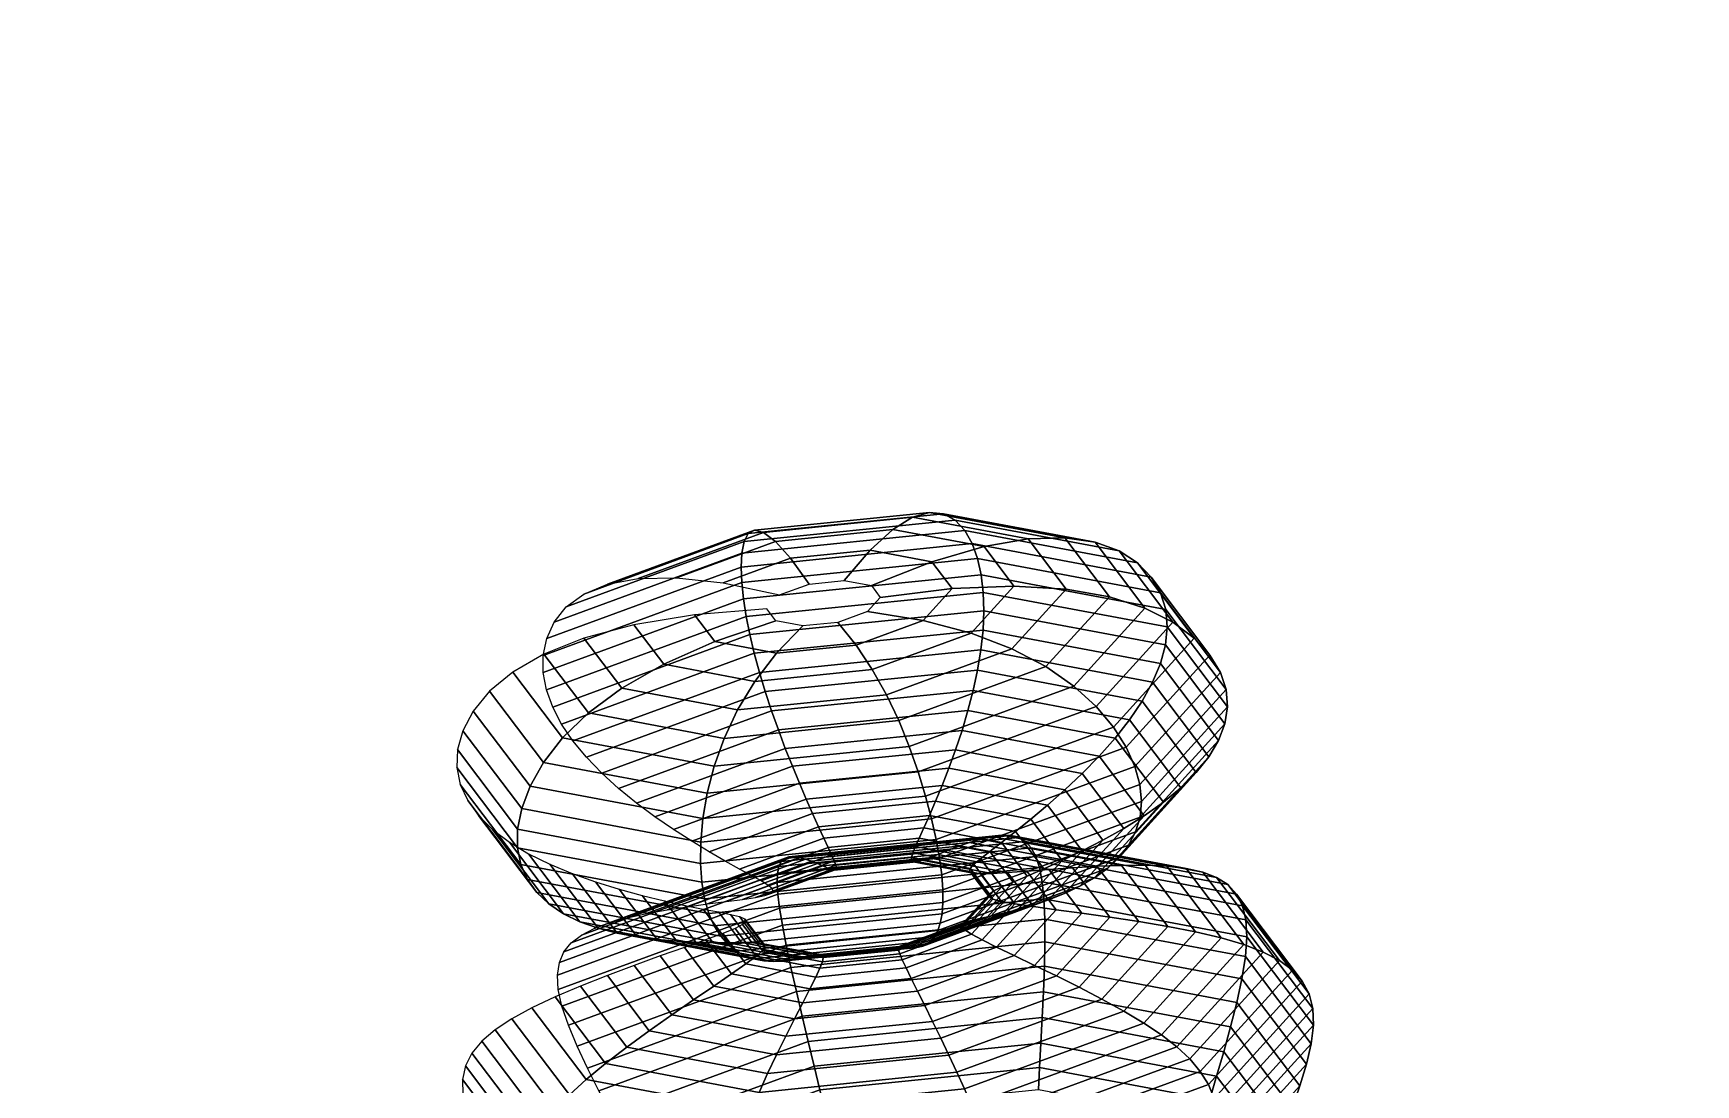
# Model space of a CAD drawing. Extents: x 268 to 383, y 668 to 793.
# Drawn here: x 340.2014 to 340.6315, y 698.7208 to 698.9929 of the extents above; entities that cross this region are included whole.
import ezdxf

# ---------------------------------------------------------------- set-up
doc = ezdxf.new("R2010")
doc.units = 0
doc.header["$LTSCALE"] = 0.5
doc.header["$MEASUREMENT"] = 0
doc.layers.get('0').update_dxf_attribs({"linetype": 'CONTINUOUS'})
doc.layers.add('P01', color=6, linetype='CONTINUOUS')
doc.layers.add('P02', color=1, linetype='CONTINUOUS')

# ---------------------------------------------------------------- blocks, each defined once
blk = doc.blocks.new('1')
at = {"color": 5, "extrusion": (0.005818, 0.878295, 0.478083), "elevation": -21.9063}
blk.add_lwpolyline([(8.5263, -62.6261), (58.5179, -0.1694)], dxfattribs=at)
at = {"layer": 'P01'}
mesh = blk.add_polymesh((9, 9), dxfattribs=at)
for k, corner in enumerate([(-17.0167, 9.1897, -1.6436), (-16.9974, 9.2322, -1.6031), (-16.9661, 9.2714, -1.5534), (-16.9208, 9.3049, -1.4939), (-16.8596, 9.3302, -1.4243), (-16.7804, 9.3451, -1.3438), (-16.6811, 9.347, -1.252), (-16.5599, 9.3336, -1.1482), (-16.4146, 9.3025, -1.0321), (-16.5136, 9.3746, -1.9207), (-16.5118, 9.4107, -1.8705), (-16.5059, 9.4405, -1.8067), (-16.4952, 9.4613, -1.7283), (-16.4788, 9.4702, -1.634), (-16.4557, 9.4644, -1.5226), (-16.4251, 9.4411, -1.393), (-16.3862, 9.3974, -1.2439), (-16.3381, 9.3306, -1.0742), (-15.9163, 9.4352, -1.859), (-15.9354, 9.4691, -1.8109), (-15.9598, 9.4959, -1.7503), (-15.9901, 9.5125, -1.6761), (-16.0267, 9.516, -1.5873), (-16.0703, 9.5035, -1.4828), (-16.1212, 9.4719, -1.3615), (-16.18, 9.4183, -1.2226), (-16.2472, 9.3398, -1.0648), (-15.4532, 9.3482, -1.4821), (-15.4884, 9.3852, -1.4472), (-15.5362, 9.4163, -1.4056), (-15.5983, 9.4389, -1.3573), (-15.6762, 9.4502, -1.302), (-15.7714, 9.4473, -1.2395), (-15.8855, 9.4276, -1.1698), (-16.0201, 9.3883, -1.0925), (-16.1768, 9.3266, -1.0075), (-15.301, 9.1469, -0.934), (-15.3415, 9.1909, -0.9181), (-15.3971, 9.2322, -0.9043), (-15.4696, 9.2687, -0.8936), (-15.561, 9.2978, -0.8871), (-15.6732, 9.3174, -0.8858), (-15.8081, 9.3252, -0.8908), (-15.9676, 9.3188, -0.9032), (-16.1537, 9.296, -0.9241), (-15.5179, 8.9082, -0.424), (-15.5509, 8.9605, -0.4259), (-15.5954, 9.0139, -0.4379), (-15.6531, 9.0667, -0.4622), (-15.7252, 9.1171, -0.5011), (-15.8132, 9.1634, -0.5567), (-15.9185, 9.2037, -0.6313), (-16.0425, 9.2364, -0.7272), (-16.1867, 9.2597, -0.8466), (-16.0211, 8.7233, -0.1469), (-16.0365, 8.782, -0.1585), (-16.0556, 8.8448, -0.1846), (-16.0787, 8.9103, -0.2279), (-16.106, 8.9772, -0.2914), (-16.1379, 9.044, -0.3779), (-16.1745, 9.1096, -0.4903), (-16.2162, 9.1726, -0.6316), (-16.2632, 9.2315, -0.8045), (-16.6183, 8.6627, -0.2086), (-16.6129, 8.7236, -0.2181), (-16.6017, 8.7895, -0.241), (-16.5838, 8.8591, -0.2801), (-16.558, 8.9313, -0.3381), (-16.5233, 9.005, -0.4177), (-16.4784, 9.0788, -0.5217), (-16.4223, 9.1517, -0.6529), (-16.354, 9.2223, -0.8138), (-17.0814, 8.7497, -0.5855), (-17.0599, 8.8075, -0.5819), (-17.0253, 8.869, -0.5857), (-16.9756, 8.9327, -0.5989), (-16.9086, 8.9972, -0.6234), (-16.8221, 9.0611, -0.661), (-16.7141, 9.1231, -0.7135), (-16.5822, 9.1817, -0.783), (-16.4244, 9.2356, -0.8712)]):
    mesh.set_mesh_vertex(divmod(k, 9), corner)
mesh = blk.add_polymesh((9, 9), dxfattribs=at)
for k, corner in enumerate([(-16.8743, 8.8411, -1.701), (-16.9139, 8.8823, -1.715), (-16.9487, 8.9247, -1.724), (-16.9781, 8.9682, -1.7275), (-17.0012, 9.0124, -1.7249), (-17.0174, 9.057, -1.7157), (-17.0259, 9.1016, -1.6994), (-17.0259, 9.1459, -1.6756), (-17.0167, 9.1897, -1.6436), (-16.4349, 9.0026, -1.9429), (-16.4512, 9.0523, -1.9698), (-16.4662, 9.1021, -1.9897), (-16.4797, 9.1514, -2.0019), (-16.4912, 9.1999, -2.0057), (-16.5006, 9.2469, -2.0002), (-16.5077, 9.2921, -1.9848), (-16.5121, 9.3348, -1.9585), (-16.5136, 9.3746, -1.9207), (-15.9134, 9.0555, -1.8891), (-15.9022, 9.108, -1.913), (-15.8936, 9.1601, -1.9305), (-15.8881, 9.2114, -1.9408), (-15.8859, 9.2612, -1.9432), (-15.8873, 9.3091, -1.9369), (-15.8926, 9.3544, -1.9212), (-15.9022, 9.3966, -1.8955), (-15.9163, 9.4352, -1.859), (-15.5089, 8.9795, -1.5599), (-15.4763, 9.028, -1.5665), (-15.4495, 9.0767, -1.5691), (-15.4293, 9.1252, -1.5675), (-15.4164, 9.1731, -1.5611), (-15.4116, 9.2198, -1.5498), (-15.4156, 9.2648, -1.5331), (-15.4293, 9.3078, -1.5106), (-15.4532, 9.3482, -1.4821), (-15.376, 8.8037, -1.0812), (-15.3364, 8.8429, -1.0625), (-15.3036, 8.8837, -1.0436), (-15.2786, 8.9258, -1.0245), (-15.2622, 8.969, -1.0055), (-15.2553, 9.013, -0.9868), (-15.2589, 9.0575, -0.9685), (-15.2739, 9.1022, -0.9509), (-15.301, 9.1469, -0.934), (-15.5655, 8.5953, -0.6359), (-15.5358, 8.6234, -0.5936), (-15.5116, 8.6548, -0.5545), (-15.4934, 8.6894, -0.5193), (-15.482, 8.7271, -0.4886), (-15.4781, 8.7679, -0.463), (-15.4823, 8.8117, -0.4433), (-15.4954, 8.8585, -0.4301), (-15.5179, 8.9082, -0.424), (-16.0049, 8.4338, -0.3939), (-15.9985, 8.4534, -0.3389), (-15.9941, 8.4775, -0.2889), (-15.9918, 8.5062, -0.2449), (-15.992, 8.5396, -0.2078), (-15.9949, 8.5779, -0.1785), (-16.0005, 8.6212, -0.158), (-16.0092, 8.6696, -0.1471), (-16.0211, 8.7233, -0.1469), (-16.5264, 8.3809, -0.4478), (-16.5476, 8.3977, -0.3956), (-16.5667, 8.4194, -0.3481), (-16.5834, 8.4462, -0.306), (-16.5974, 8.4783, -0.2703), (-16.6082, 8.5158, -0.2419), (-16.6156, 8.5589, -0.2215), (-16.619, 8.6078, -0.2102), (-16.6183, 8.6627, -0.2086), (-16.9308, 8.4569, -0.777), (-16.9734, 8.4777, -0.7422), (-17.0108, 8.5029, -0.7095), (-17.0422, 8.5324, -0.6794), (-17.0668, 8.5664, -0.6524), (-17.0839, 8.6051, -0.629), (-17.0925, 8.6485, -0.6097), (-17.092, 8.6966, -0.595), (-17.0814, 8.7497, -0.5855)]):
    mesh.set_mesh_vertex(divmod(k, 9), corner)
mesh = blk.add_polymesh((2, 9), dxfattribs=at)
for k, corner in enumerate([(-17.0814, 8.7497, -0.5855), (-17.0599, 8.8075, -0.5819), (-17.0253, 8.869, -0.5857), (-16.9756, 8.9327, -0.5989), (-16.9086, 8.9972, -0.6234), (-16.8221, 9.0611, -0.661), (-16.7141, 9.1231, -0.7135), (-16.5822, 9.1817, -0.783), (-16.4244, 9.2356, -0.8712), (-17.2336, 8.951, -1.1337), (-17.2067, 9.0018, -1.1109), (-17.1645, 9.0531, -1.087), (-17.1043, 9.1029, -1.0626), (-17.0238, 9.1495, -1.0383), (-16.9204, 9.191, -1.0147), (-16.7915, 9.2255, -0.9925), (-16.6348, 9.2512, -0.9722), (-16.4476, 9.2662, -0.9545)]):
    mesh.set_mesh_vertex(divmod(k, 9), corner)
mesh = blk.add_polymesh((9, 9), dxfattribs=at)
for k, corner in enumerate([(-16.5183, 8.5932, -1.5087), (-16.5552, 8.6138, -1.5314), (-16.5967, 8.638, -1.5564), (-16.6417, 8.6653, -1.5828), (-16.6888, 8.6956, -1.6096), (-16.7369, 8.7286, -1.6358), (-16.7846, 8.764, -1.6604), (-16.8308, 8.8016, -1.6825), (-16.8743, 8.8411, -1.701), (-16.3, 8.6734, -1.6289), (-16.3135, 8.7027, -1.6645), (-16.3288, 8.7365, -1.704), (-16.3454, 8.7742, -1.746), (-16.363, 8.8153, -1.789), (-16.3812, 8.8593, -1.8317), (-16.3995, 8.9055, -1.8725), (-16.4175, 8.9535, -1.9101), (-16.4349, 9.0026, -1.9429), (-16.041, 8.6997, -1.6021), (-16.0266, 8.7318, -1.6348), (-16.0107, 8.7687, -1.6711), (-15.9937, 8.8098, -1.7096), (-15.9763, 8.8545, -1.7491), (-15.959, 8.9021, -1.7881), (-15.9423, 8.9519, -1.8253), (-15.927, 9.0032, -1.8594), (-15.9134, 9.0555, -1.8891), (-15.8401, 8.662, -1.4386), (-15.8042, 8.69, -1.4538), (-15.764, 8.7224, -1.4704), (-15.721, 8.7586, -1.4877), (-15.6764, 8.7982, -1.505), (-15.6316, 8.8406, -1.5216), (-15.5878, 8.8853, -1.5368), (-15.5465, 8.9318, -1.5498), (-15.5089, 8.9795, -1.5599), (-15.7741, 8.5747, -1.2008), (-15.7311, 8.5933, -1.1905), (-15.683, 8.6152, -1.1784), (-15.6314, 8.6401, -1.1649), (-15.5779, 8.6679, -1.1501), (-15.524, 8.6983, -1.1341), (-15.4714, 8.7312, -1.1172), (-15.4215, 8.7664, -1.0995), (-15.376, 8.8037, -1.0812), (-15.8682, 8.4711, -0.9796), (-15.8353, 8.4786, -0.9455), (-15.7985, 8.488, -0.9068), (-15.7591, 8.4995, -0.8646), (-15.7183, 8.5133, -0.8198), (-15.6773, 8.5296, -0.7736), (-15.6374, 8.5485, -0.7268), (-15.5997, 8.5704, -0.6806), (-15.5655, 8.5953, -0.6359), (-16.0864, 8.3909, -0.8595), (-16.0769, 8.3898, -0.8124), (-16.0665, 8.3895, -0.7592), (-16.0554, 8.3906, -0.7014), (-16.0441, 8.3935, -0.6404), (-16.033, 8.3988, -0.5777), (-16.0225, 8.407, -0.5148), (-16.013, 8.4184, -0.453), (-16.0049, 8.4338, -0.3939), (-16.3454, 8.3646, -0.8862), (-16.3638, 8.3607, -0.842), (-16.3846, 8.3573, -0.7921), (-16.4071, 8.355, -0.7378), (-16.4308, 8.3543, -0.6804), (-16.4552, 8.356, -0.6214), (-16.4797, 8.3606, -0.562), (-16.5036, 8.3687, -0.5037), (-16.5264, 8.3809, -0.4478), (-16.5463, 8.4024, -1.0497), (-16.5863, 8.4025, -1.0231), (-16.6312, 8.4036, -0.9929), (-16.6798, 8.4062, -0.9597), (-16.7307, 8.4107, -0.9245), (-16.7826, 8.4175, -0.8878), (-16.8342, 8.4272, -0.8505), (-16.884, 8.4402, -0.8133), (-16.9308, 8.4569, -0.777)]):
    mesh.set_mesh_vertex(divmod(k, 9), corner)
mesh = blk.add_polymesh((2, 9), dxfattribs=at)
for k, corner in enumerate([(-16.9308, 8.4569, -0.777), (-16.9734, 8.4777, -0.7422), (-17.0108, 8.5029, -0.7095), (-17.0422, 8.5324, -0.6794), (-17.0668, 8.5664, -0.6524), (-17.0839, 8.6051, -0.629), (-17.0925, 8.6485, -0.6097), (-17.092, 8.6966, -0.595), (-17.0814, 8.7497, -0.5855), (-17.0637, 8.6326, -1.2556), (-17.1133, 8.6628, -1.2461), (-17.1567, 8.6959, -1.235), (-17.1929, 8.7318, -1.2223), (-17.2211, 8.7705, -1.208), (-17.2402, 8.8118, -1.1919), (-17.2493, 8.8558, -1.1742), (-17.2474, 8.9022, -1.1548), (-17.2336, 8.951, -1.1337)]):
    mesh.set_mesh_vertex(divmod(k, 9), corner)
mesh = blk.add_polymesh((9, 9), dxfattribs=at)
for k, corner in enumerate([(-16.4765, 8.5198, -1.51), (-16.4521, 8.5247, -1.485), (-16.4372, 8.5298, -1.4686), (-16.4312, 8.5356, -1.4601), (-16.4338, 8.5426, -1.4586), (-16.4443, 8.5514, -1.4635), (-16.4622, 8.5625, -1.474), (-16.4871, 8.5762, -1.4893), (-16.5183, 8.5932, -1.5087), (-16.2798, 8.5921, -1.6183), (-16.2727, 8.5906, -1.5838), (-16.2686, 8.5917, -1.5615), (-16.2673, 8.5958, -1.5504), (-16.2688, 8.6033, -1.5495), (-16.2729, 8.6144, -1.5579), (-16.2796, 8.6296, -1.5745), (-16.2887, 8.6491, -1.5985), (-16.3, 8.6734, -1.6289), (-16.0463, 8.6158, -1.5942), (-16.0598, 8.6122, -1.5618), (-16.0685, 8.612, -1.5408), (-16.0728, 8.6156, -1.5302), (-16.073, 8.6231, -1.5292), (-16.0696, 8.635, -1.5369), (-16.0628, 8.6516, -1.5521), (-16.0532, 8.673, -1.5742), (-16.041, 8.6997, -1.6021), (-15.8652, 8.5818, -1.4469), (-15.8947, 8.5812, -1.4274), (-15.9133, 8.5829, -1.4145), (-15.9219, 8.5872, -1.4075), (-15.9211, 8.5946, -1.4057), (-15.9118, 8.6054, -1.4085), (-15.8947, 8.62, -1.4153), (-15.8705, 8.6387, -1.4256), (-15.8401, 8.662, -1.4386), (-15.8057, 8.5031, -1.2325), (-15.8404, 8.5094, -1.232), (-15.8623, 8.5154, -1.2309), (-15.8723, 8.5216, -1.2289), (-15.8713, 8.5286, -1.2259), (-15.86, 8.5369, -1.2218), (-15.8395, 8.5469, -1.2164), (-15.8105, 8.5593, -1.2094), (-15.7741, 8.5747, -1.2008), (-15.8905, 8.4097, -1.0331), (-15.9178, 8.4243, -1.0502), (-15.935, 8.4355, -1.06), (-15.943, 8.4439, -1.0628), (-15.9424, 8.4503, -1.0587), (-15.9339, 8.4556, -1.0481), (-15.9182, 8.4603, -1.0313), (-15.8961, 8.4652, -1.0083), (-15.8682, 8.4711, -0.9796), (-16.0873, 8.3374, -0.9248), (-16.0972, 8.3584, -0.9514), (-16.1036, 8.3735, -0.9672), (-16.1069, 8.3836, -0.9725), (-16.1074, 8.3897, -0.9679), (-16.1052, 8.3926, -0.9538), (-16.1008, 8.3931, -0.9307), (-16.0945, 8.3923, -0.8991), (-16.0864, 8.3909, -0.8595), (-16.3208, 8.3138, -0.9489), (-16.3101, 8.3368, -0.9734), (-16.3037, 8.3532, -0.9879), (-16.3015, 8.3639, -0.9926), (-16.3032, 8.3699, -0.9881), (-16.3086, 8.372, -0.9748), (-16.3176, 8.3712, -0.9531), (-16.33, 8.3684, -0.9234), (-16.3454, 8.3646, -0.8862), (-16.5018, 8.3478, -1.0963), (-16.4752, 8.3678, -1.1078), (-16.4589, 8.3824, -1.1141), (-16.4523, 8.3923, -1.1154), (-16.455, 8.3984, -1.1117), (-16.4663, 8.4016, -1.1032), (-16.4857, 8.4027, -1.0899), (-16.5126, 8.4027, -1.0721), (-16.5463, 8.4024, -1.0497)]):
    mesh.set_mesh_vertex(divmod(k, 9), corner)
mesh = blk.add_polymesh((9, 9), dxfattribs=at)
for k, corner in enumerate([(-16.9773, 8.2381, -2.1198), (-16.9867, 8.2812, -2.1052), (-16.9889, 8.3187, -2.0871), (-16.984, 8.351, -2.0651), (-16.972, 8.3788, -2.0392), (-16.953, 8.4024, -2.0091), (-16.927, 8.4225, -1.9746), (-16.8943, 8.4396, -1.9354), (-16.8548, 8.4543, -1.8913), (-16.4071, 8.4476, -2.4337), (-16.4143, 8.4916, -2.4204), (-16.4187, 8.5283, -2.401), (-16.4204, 8.5582, -2.3755), (-16.4194, 8.5819, -2.3435), (-16.4159, 8.5998, -2.3049), (-16.4098, 8.6126, -2.2594), (-16.4014, 8.6208, -2.2068), (-16.3906, 8.6249, -2.1469), (-15.7305, 8.5162, -2.3638), (-15.735, 8.5605, -2.3502), (-15.742, 8.5969, -2.3311), (-15.7515, 8.626, -2.3064), (-15.7636, 8.6483, -2.2757), (-15.7784, 8.6644, -2.239), (-15.7959, 8.6748, -2.1959), (-15.8163, 8.6801, -2.1464), (-15.8396, 8.6807, -2.09), (-15.2057, 8.4176, -1.9367), (-15.2081, 8.4615, -1.9214), (-15.2171, 8.4983, -1.904), (-15.2327, 8.5286, -1.8842), (-15.255, 8.5528, -1.8618), (-15.284, 8.5716, -1.8367), (-15.3198, 8.5854, -1.8085), (-15.3626, 8.5949, -1.7771), (-15.4123, 8.6005, -1.7423), (-15.0333, 8.1896, -1.3156), (-15.035, 8.2326, -1.2979), (-15.0447, 8.2702, -1.2828), (-15.0623, 8.3031, -1.2702), (-15.0879, 8.3318, -1.2599), (-15.1216, 8.3567, -1.2515), (-15.1634, 8.3785, -1.245), (-15.2135, 8.3977, -1.2401), (-15.2719, 8.4148, -1.2366), (-15.279, 7.9191, -0.7378), (-15.2818, 7.961, -0.7177), (-15.2905, 7.9997, -0.7049), (-15.3052, 8.0357, -0.699), (-15.3261, 8.0696, -0.6998), (-15.3531, 8.1019, -0.7071), (-15.3864, 8.1331, -0.7208), (-15.426, 8.1638, -0.7405), (-15.4721, 8.1946, -0.7661), (-15.8491, 7.7095, -0.4239), (-15.8541, 7.7506, -0.4026), (-15.8607, 7.7901, -0.3909), (-15.8688, 7.8286, -0.3886), (-15.8786, 7.8665, -0.3955), (-15.8902, 7.9045, -0.4114), (-15.9036, 7.943, -0.436), (-15.9189, 7.9827, -0.4691), (-15.9362, 8.024, -0.5105), (-16.5258, 7.6409, -0.4938), (-16.5335, 7.6818, -0.4728), (-16.5375, 7.7215, -0.4608), (-16.5377, 7.7608, -0.4577), (-16.5345, 7.8, -0.4633), (-16.5277, 7.8399, -0.4773), (-16.5175, 7.8808, -0.4994), (-16.504, 7.9233, -0.5296), (-16.4872, 7.9681, -0.5674), (-17.0506, 7.7395, -0.9208), (-17.0604, 7.7807, -0.9015), (-17.0623, 7.8201, -0.8879), (-17.0565, 7.8582, -0.8799), (-17.0431, 7.8956, -0.8772), (-17.0221, 7.9327, -0.8796), (-16.9936, 7.9702, -0.8869), (-16.9577, 8.0086, -0.8988), (-16.9145, 8.0484, -0.9151)]):
    mesh.set_mesh_vertex(divmod(k, 9), corner)
mesh = blk.add_polymesh((9, 9), dxfattribs=at)
for k, corner in enumerate([(-16.8548, 8.4543, -1.8913), (-16.8089, 8.467, -1.8425), (-16.7584, 8.478, -1.7905), (-16.7055, 8.4875, -1.7369), (-16.6522, 8.4958, -1.6837), (-16.6005, 8.5029, -1.6325), (-16.5526, 8.5091, -1.5854), (-16.5106, 8.5147, -1.5439), (-16.4765, 8.5198, -1.51), (-16.3906, 8.6249, -2.1469), (-16.3776, 8.6255, -2.08), (-16.3631, 8.6233, -2.0082), (-16.3476, 8.6191, -1.934), (-16.3319, 8.6135, -1.86), (-16.3166, 8.6073, -1.7889), (-16.3023, 8.6011, -1.7232), (-16.2899, 8.5958, -1.6655), (-16.2798, 8.5921, -1.6183), (-15.8396, 8.6807, -2.09), (-15.8657, 8.6774, -2.0271), (-15.8938, 8.6709, -1.9597), (-15.9228, 8.6621, -1.8901), (-15.9517, 8.652, -1.8207), (-15.9796, 8.6414, -1.7541), (-16.0053, 8.6312, -1.6925), (-16.0279, 8.6224, -1.6384), (-16.0463, 8.6158, -1.5942), (-15.4123, 8.6005, -1.7423), (-15.4687, 8.6028, -1.704), (-15.5298, 8.6025, -1.6635), (-15.5933, 8.6003, -1.622), (-15.6569, 8.5966, -1.5808), (-15.7182, 8.5923, -1.5414), (-15.7749, 8.588, -1.505), (-15.8247, 8.5842, -1.473), (-15.8652, 8.5818, -1.4469), (-15.2719, 8.4148, -1.2366), (-15.3383, 8.4303, -1.2342), (-15.4102, 8.4444, -1.2328), (-15.4851, 8.4571, -1.2321), (-15.56, 8.4685, -1.2319), (-15.6323, 8.4787, -1.2321), (-15.6992, 8.4879, -1.2324), (-15.7579, 8.4959, -1.2326), (-15.8057, 8.5031, -1.2325), (-15.4721, 8.1946, -0.7661), (-15.5242, 8.2257, -0.7971), (-15.5807, 8.2568, -0.832), (-15.6394, 8.2873, -0.8693), (-15.6981, 8.3166, -0.9072), (-15.7547, 8.344, -0.9443), (-15.8071, 8.3691, -0.9787), (-15.8531, 8.3912, -1.0089), (-15.8905, 8.4097, -1.0331), (-15.9362, 8.024, -0.5105), (-15.9555, 8.0672, -0.5596), (-15.9761, 8.1115, -0.6143), (-15.9973, 8.1557, -0.6722), (-16.0184, 8.1988, -0.7309), (-16.0387, 8.2397, -0.7879), (-16.0574, 8.2771, -0.8409), (-16.0738, 8.3101, -0.8873), (-16.0873, 8.3374, -0.9248), (-16.4872, 7.9681, -0.5674), (-16.4674, 8.0153, -0.6125), (-16.4454, 8.0639, -0.6628), (-16.4221, 8.1127, -0.7161), (-16.3985, 8.1603, -0.7702), (-16.3757, 8.2055, -0.8227), (-16.3544, 8.247, -0.8716), (-16.3358, 8.2835, -0.9144), (-16.3208, 8.3138, -0.9489), (-16.9145, 8.0484, -0.9151), (-16.8644, 8.0898, -0.9355), (-16.8093, 8.1322, -0.959), (-16.7516, 8.1745, -0.9842), (-16.6934, 8.2157, -1.0101), (-16.637, 8.2546, -1.0354), (-16.5848, 8.2903, -1.059), (-16.539, 8.3217, -1.0797), (-16.5018, 8.3478, -1.0963)]):
    mesh.set_mesh_vertex(divmod(k, 9), corner)
mesh = blk.add_polymesh((2, 9), dxfattribs=at)
for k, corner in enumerate([(-16.5463, 8.4024, -1.0497), (-16.5863, 8.4025, -1.0231), (-16.6312, 8.4036, -0.9929), (-16.6798, 8.4062, -0.9597), (-16.7307, 8.4107, -0.9245), (-16.7826, 8.4175, -0.8878), (-16.8342, 8.4272, -0.8505), (-16.884, 8.4402, -0.8133), (-16.9308, 8.4569, -0.777), (-16.6123, 8.4897, -1.2875), (-16.6594, 8.4992, -1.2864), (-16.7123, 8.5108, -1.2848), (-16.7694, 8.5247, -1.2825), (-16.8293, 8.541, -1.2794), (-16.8902, 8.5598, -1.2753), (-16.9506, 8.5813, -1.2701), (-17.009, 8.6055, -1.2636), (-17.0637, 8.6326, -1.2556)]):
    mesh.set_mesh_vertex(divmod(k, 9), corner)
mesh = blk.add_polymesh((9, 9), dxfattribs=at)
for k, corner in enumerate([(-16.7608, 7.7949, -2.1603), (-16.7883, 7.8462, -2.1578), (-16.8186, 7.9017, -2.1557), (-16.8502, 7.9598, -2.1533), (-16.8816, 8.019, -2.1502), (-16.9115, 8.078, -2.1458), (-16.9383, 8.1351, -2.1396), (-16.9607, 8.189, -2.1311), (-16.9773, 8.2381, -2.1198), (-16.2962, 7.9657, -2.4161), (-16.3098, 8.0221, -2.4213), (-16.3247, 8.0832, -2.4276), (-16.3402, 8.1472, -2.4341), (-16.3558, 8.2123, -2.4397), (-16.3709, 8.2767, -2.4434), (-16.3849, 8.3385, -2.4443), (-16.3972, 8.3961, -2.4414), (-16.4071, 8.4476, -2.4337), (-15.7447, 8.0216, -2.3591), (-15.7418, 8.0797, -2.3626), (-15.7384, 8.1427, -2.3671), (-15.7349, 8.2086, -2.3716), (-15.7317, 8.2756, -2.3752), (-15.7293, 8.3417, -2.3771), (-15.728, 8.4051, -2.3764), (-15.7282, 8.4639, -2.3723), (-15.7305, 8.5162, -2.3638), (-15.3171, 7.9413, -2.0111), (-15.3014, 7.997, -2.0042), (-15.2838, 8.0573, -1.9971), (-15.2655, 8.1204, -1.9896), (-15.2478, 8.1847, -1.9813), (-15.2317, 8.2482, -1.9722), (-15.2186, 8.3094, -1.9619), (-15.2095, 8.3665, -1.9501), (-15.2057, 8.4176, -1.9367), (-15.1766, 7.7554, -1.5049), (-15.1566, 7.8055, -1.4829), (-15.1344, 7.8597, -1.459), (-15.1113, 7.9164, -1.434), (-15.0888, 7.9743, -1.4085), (-15.0682, 8.032, -1.3833), (-15.0512, 8.088, -1.359), (-15.039, 8.141, -1.3362), (-15.0333, 8.1896, -1.3156), (-15.3769, 7.535, -1.034), (-15.3629, 7.5785, -0.9979), (-15.3473, 7.6254, -0.9584), (-15.3311, 7.6745, -0.9171), (-15.3154, 7.7249, -0.8756), (-15.3013, 7.7755, -0.8354), (-15.2898, 7.8255, -0.798), (-15.282, 7.8737, -0.765), (-15.279, 7.9191, -0.7378), (-15.8415, 7.3642, -0.7782), (-15.8414, 7.4026, -0.7344), (-15.8412, 7.4438, -0.6864), (-15.8411, 7.487, -0.6363), (-15.8412, 7.5316, -0.5861), (-15.8418, 7.5769, -0.5378), (-15.8432, 7.6221, -0.4933), (-15.8456, 7.6665, -0.4546), (-15.8491, 7.7095, -0.4239), (-16.3929, 7.3083, -0.8352), (-16.4094, 7.3451, -0.7931), (-16.4275, 7.3844, -0.747), (-16.4464, 7.4257, -0.6989), (-16.4653, 7.4684, -0.6506), (-16.4834, 7.5118, -0.6041), (-16.5001, 7.5555, -0.5611), (-16.5145, 7.5987, -0.5238), (-16.5258, 7.6409, -0.4938), (-16.8206, 7.3886, -1.1832), (-16.8499, 7.4278, -1.1515), (-16.8821, 7.4698, -1.117), (-16.9158, 7.5138, -1.0809), (-16.9492, 7.5593, -1.0445), (-16.981, 7.6053, -1.009), (-17.0095, 7.6511, -0.9757), (-17.0332, 7.6961, -0.9459), (-17.0506, 7.7395, -0.9208)]):
    mesh.set_mesh_vertex(divmod(k, 9), corner)
mesh = blk.add_polymesh((2, 9), dxfattribs=at)
for k, corner in enumerate([(-16.5018, 8.3478, -1.0963), (-16.4752, 8.3678, -1.1078), (-16.4589, 8.3824, -1.1141), (-16.4523, 8.3923, -1.1154), (-16.455, 8.3984, -1.1117), (-16.4663, 8.4016, -1.1032), (-16.4857, 8.4027, -1.0899), (-16.5126, 8.4027, -1.0721), (-16.5463, 8.4024, -1.0497), (-16.5613, 8.4265, -1.3106), (-16.5294, 8.4396, -1.3032), (-16.5098, 8.4498, -1.2978), (-16.5019, 8.4578, -1.294), (-16.5049, 8.4644, -1.2914), (-16.5182, 8.4701, -1.2898), (-16.541, 8.4758, -1.2889), (-16.5726, 8.4821, -1.2882), (-16.6123, 8.4897, -1.2875)]):
    mesh.set_mesh_vertex(divmod(k, 9), corner)
mesh = blk.add_polymesh((2, 9), dxfattribs=at)
for k, corner in enumerate([(-16.9145, 8.0484, -0.9151), (-16.8644, 8.0898, -0.9355), (-16.8093, 8.1322, -0.959), (-16.7516, 8.1745, -0.9842), (-16.6934, 8.2157, -1.0101), (-16.637, 8.2546, -1.0354), (-16.5848, 8.2903, -1.059), (-16.539, 8.3217, -1.0797), (-16.5018, 8.3478, -1.0963), (-17.0549, 8.2341, -1.4208), (-16.9948, 8.2624, -1.4054), (-16.9289, 8.2904, -1.3897), (-16.8598, 8.3177, -1.3741), (-16.7902, 8.3438, -1.359), (-16.7229, 8.3682, -1.3447), (-16.6605, 8.3904, -1.3317), (-16.6058, 8.41, -1.3202), (-16.5613, 8.4265, -1.3106)]):
    mesh.set_mesh_vertex(divmod(k, 9), corner)
mesh = blk.add_polymesh((2, 9), dxfattribs=at)
for k, corner in enumerate([(-17.0506, 7.7395, -0.9208), (-17.0604, 7.7807, -0.9015), (-17.0623, 7.8201, -0.8879), (-17.0565, 7.8582, -0.8799), (-17.0431, 7.8956, -0.8772), (-17.0221, 7.9327, -0.8796), (-16.9936, 7.9702, -0.8869), (-16.9577, 8.0086, -0.8988), (-16.9145, 8.0484, -0.9151), (-17.223, 7.9676, -1.5419), (-17.2335, 8.0097, -1.5251), (-17.2348, 8.0482, -1.5091), (-17.227, 8.0837, -1.4939), (-17.2102, 8.1166, -1.4792), (-17.1845, 8.1476, -1.4647), (-17.15, 8.1771, -1.4503), (-17.1068, 8.2058, -1.4358), (-17.0549, 8.2341, -1.4208)]):
    mesh.set_mesh_vertex(divmod(k, 9), corner)

msp = doc.modelspace()

# ---------------------------------------------------------------- block references
at = {"layer": 'P02', "xscale": 0.09999999999990905, "yscale": 0.1000000000000227, "zscale": 0.1}
msp.add_blockref('1', (342.03592, 697.9173), dxfattribs=at)

doc.saveas('drawing.dxf')
